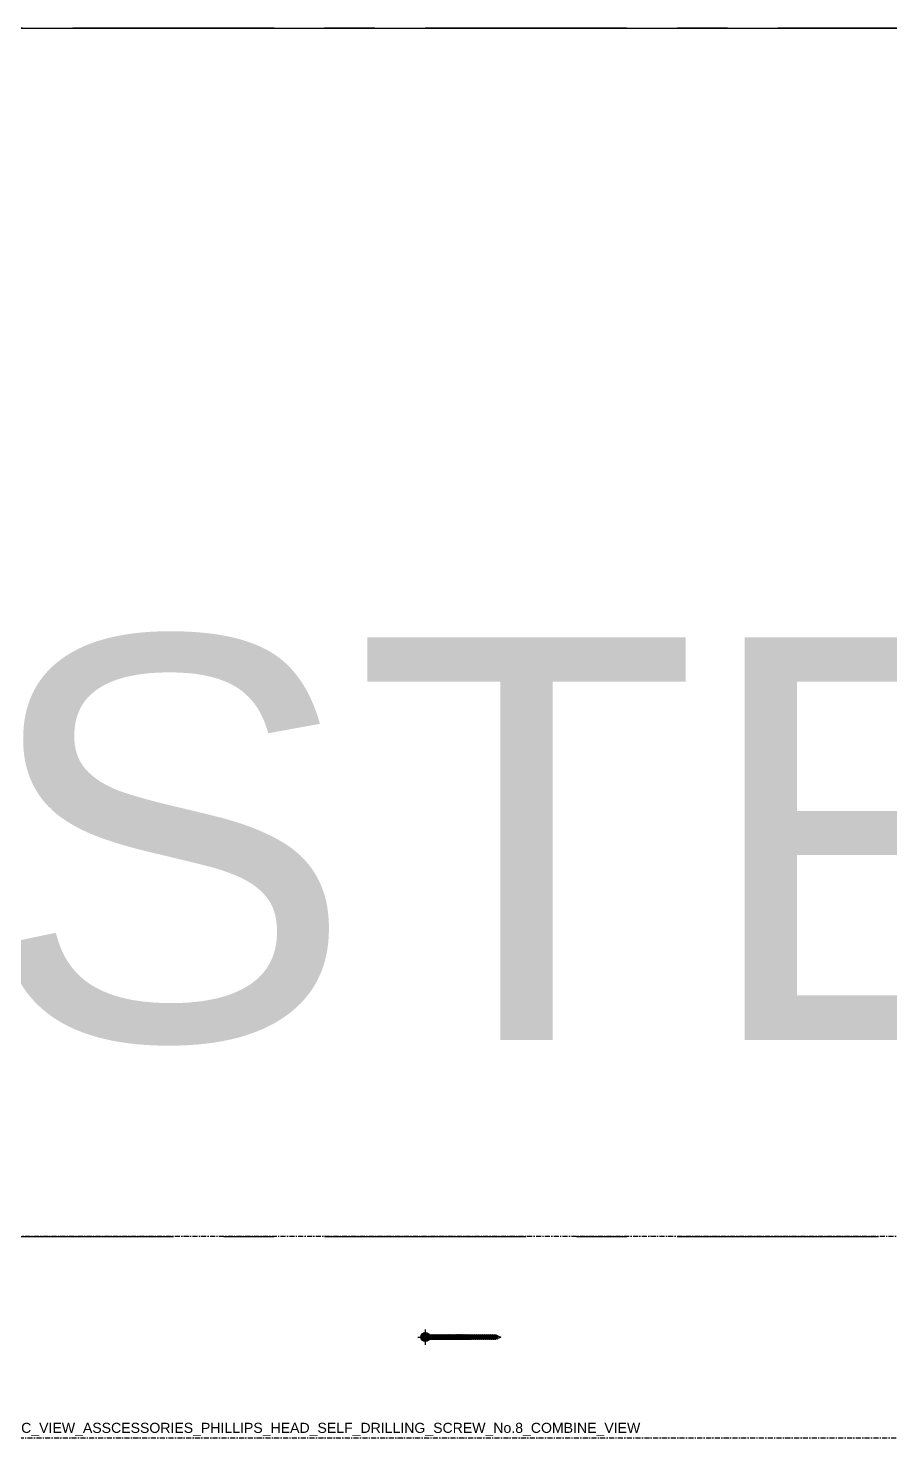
# Model space of a CAD drawing. Header units: millimetres. Extents: x -244126 to 368105, y -173968 to 259060.
# Drawn here: x 159990 to 160845, y -37558 to -36158 of the extents above; entities that cross this region are included whole.
import ezdxf

# ---------------------------------------------------------------- set-up
doc = ezdxf.new("R2010")
doc.units = ezdxf.units.MM
doc.header["$MEASUREMENT"] = 0
doc.linetypes.add('005_GG_TA_LINE', pattern=[13.75, 5, -1.25, 1.25, -1.25, 5])
doc.linetypes.add('HIDDEN', pattern=[9.525, 6.35, -3.175])
doc.layers.add('000 - H A T C H', color=8, linetype='Continuous')
doc.layers.add('001 - ASCESSORIES', color=1, linetype='Continuous')
doc.styles.add('Cetury Gothic', font='GOTHIC.TTF')
doc.styles.get("Standard").update_dxf_attribs({"font": 'arial.ttf'})

# ---------------------------------------------------------------- blocks, each defined once
blk = doc.blocks.new('000 - DYNAMIC_VIEW_ASSCESSORIES_PHILLIPS_HEAD_SELF_DRILLING_SCREW_No.8x25mm._SIDE_VIEW')
at = {"layer": '000 - H A T C H', "linetype": 'ByBlock'}
h = blk.add_hatch(color=250, dxfattribs=at)
h.dxf.hatch_style = 1
edge = h.paths.add_edge_path()
edge.add_arc((3, 1.6), 1.05, 384.1341, 422.4587)
edge.add_arc((2.8, 2.5), 0.657, 308.6596, 358.8819, ccw=False)
edge.add_line((3.2, 2), (2, 2))
edge.add_arc((1, 1.6), 1.05, 384.1341, 422.4587)
edge.add_arc((0.8, 2.5), 0.657, 315.6091, 358.8819, ccw=False)
edge.add_line((1.3, 2.1), (0, 2.5))
edge.add_line((0, 2.5), (0, 4.5))
edge.add_line((0, 4.5), (-0.5, 4.5))
edge.add_arc((7.3, 0), 9.04, 150.1372, 176.0119)
edge.add_line((-1.7, 0.6), (-1, 0.6))
edge.add_line((-1, 0.6), (-1, -0.6))
edge.add_line((-1, -0.6), (-1.7, -0.6))
edge.add_arc((7.3, 0), 9.04, 183.5796, 209.8628)
edge.add_line((-0.5, -4.5), (0, -4.5))
edge.add_line((0, -4.5), (0, -2.5))
edge.add_line((0, -2.5), (1.8, -2))
edge.add_line((1.8, -2), (2.1, -2))
edge.add_arc((1.7, -2.9), 0.966, 382.4776, 424.1153, ccw=False)
edge.add_arc((2, -1.9), 0.847, 314.556, 352.9855)
edge.add_line((2.9, -2), (4.1, -2))
edge.add_arc((3.7, -2.9), 0.966, 382.4776, 424.1153, ccw=False)
edge.add_arc((4, -1.9), 0.847, 314.556, 352.9855)
edge.add_line((4.9, -2), (6.1, -2))
edge.add_arc((5.7, -2.9), 0.966, 382.4776, 424.1153, ccw=False)
edge.add_arc((6, -1.9), 0.847, 314.556, 352.9855)
edge.add_line((6.9, -2), (8.1, -2))
edge.add_arc((7.7, -2.9), 0.966, 382.4776, 424.1153, ccw=False)
edge.add_arc((8, -1.9), 0.847, 314.556, 352.9855)
edge.add_line((8.9, -2), (10.1, -2))
edge.add_arc((9.7, -2.9), 0.966, 382.4776, 424.1153, ccw=False)
edge.add_arc((10, -1.9), 0.847, 314.556, 352.9855)
edge.add_line((10.9, -2), (12.1, -2))
edge.add_arc((11.7, -2.9), 0.966, 382.4776, 424.1153, ccw=False)
edge.add_arc((12, -1.9), 0.847, 314.556, 352.9855)
edge.add_line((12.9, -2), (14.1, -2))
edge.add_arc((13.7, -2.9), 0.966, 382.4776, 424.1153, ccw=False)
edge.add_arc((14, -1.9), 0.847, 314.556, 352.9855)
edge.add_line((14.9, -2), (16.1, -2))
edge.add_arc((15.7, -2.9), 0.966, 382.4776, 424.1153, ccw=False)
edge.add_arc((16, -1.9), 0.847, 314.556, 352.9855)
edge.add_line((16.9, -2), (17.6, -2))
edge.add_line((17.6, -2), (18.1, -1.8))
edge.add_arc((17.7, -2.7), 0.966, 382.4776, 424.1153, ccw=False)
edge.add_arc((18, -1.7), 0.847, 314.556, 352.9855)
edge.add_line((18.8, -1.8), (18.7, -1.6))
edge.add_line((18.7, -1.6), (19.9, -1.1))
edge.add_arc((19.5, -2), 0.966, 382.4776, 424.1153, ccw=False)
edge.add_arc((19.8, -1), 0.847, 314.556, 352.9855)
edge.add_line((20.7, -1.1), (20.6, -0.9))
edge.add_line((20.6, -0.9), (23, 0))
edge.add_line((23, 0), (20.2, 1.1))
edge.add_line((20.2, 1.1), (20.1, 1.3))
edge.add_arc((19.2, 0.9), 1.05, 384.1341, 422.4587)
edge.add_arc((19, 1.9), 0.657, 308.6596, 358.8819, ccw=False)
edge.add_line((19.4, 1.3), (18, 1.9))
edge.add_line((18, 1.9), (18, 2))
edge.add_arc((17, 1.6), 1.05, 384.1341, 422.4587)
edge.add_arc((16.8, 2.5), 0.657, 308.6596, 358.8819, ccw=False)
edge.add_line((17.2, 2), (16, 2))
edge.add_arc((15, 1.6), 1.05, 384.1341, 422.4587)
edge.add_arc((14.8, 2.5), 0.657, 308.6596, 358.8819, ccw=False)
edge.add_line((15.2, 2), (14, 2))
edge.add_arc((13, 1.6), 1.05, 384.1341, 422.4587)
edge.add_arc((12.8, 2.5), 0.657, 308.6596, 358.8819, ccw=False)
edge.add_line((13.2, 2), (12, 2))
edge.add_arc((11, 1.6), 1.05, 384.1341, 422.4587)
edge.add_arc((10.8, 2.5), 0.657, 308.6596, 358.8819, ccw=False)
edge.add_line((11.2, 2), (10, 2))
edge.add_arc((9, 1.6), 1.05, 384.1341, 422.4587)
edge.add_arc((8.8, 2.5), 0.657, 308.6596, 358.8819, ccw=False)
edge.add_line((9.2, 2), (8, 2))
edge.add_arc((7, 1.6), 1.05, 384.1341, 422.4587)
edge.add_arc((6.8, 2.5), 0.657, 308.6596, 358.8819, ccw=False)
edge.add_line((7.2, 2), (6, 2))
edge.add_arc((5, 1.6), 1.05, 384.1341, 422.4587)
edge.add_arc((4.8, 2.5), 0.657, 308.6596, 358.8819, ccw=False)
edge.add_line((5.2, 2), (4, 2))
at = {"layer": '001 - ASCESSORIES', "color": 0, "linetype": 'ByBlock'}
for p, q in [((-1, 0.6), (-1.7, 0.6)), ((-1, -0.6), (-1, 0.6)), ((0, 4.5), (-0.5, 4.5)), ((-0.5, 4.5), (-0.5, -4.5)), ((0, 4.5), (0, -4.5)), ((1.3, 2.1), (0, 2.5)), ((2.6, -2.5), (1.5, 2.5)), ((3.2, 2), (2, 2)), ((4.6, -2.5), (3.5, 2.5)), ((5.2, 2), (4, 2)), ((6.6, -2.5), (5.5, 2.5)), ((7.2, 2), (6, 2)), ((8.6, -2.5), (7.5, 2.5)), ((9.2, 2), (8, 2)), ((10.6, -2.5), (9.5, 2.5)), ((11.2, 2), (10, 2)), ((12.6, -2.5), (11.5, 2.5)), ((13.2, 2), (12, 2)), ((14.6, -2.5), (13.5, 2.5)), ((15.2, 2), (14, 2)), ((16.6, -2.5), (15.5, 2.5)), ((17.2, 2), (16, 2)), ((18.5, -2.3), (17.5, 2.5)), ((18, 1.9), (19.4, 1.3)), ((20.4, -1.6), (19.6, 1.8)), ((20.2, 1.1), (23, 0)), ((-1.7, -0.6), (-1, -0.6)), ((0, 0), (-0.5, 0)), ((0, -4.5), (-0.5, -4.5)), ((0, -2.5), (1.8, -2)), ((2.1, -2), (1.8, -2)), ((4.1, -2), (2.9, -2)), ((6.1, -2), (4.9, -2)), ((8.1, -2), (6.9, -2)), ((10.1, -2), (8.9, -2)), ((12.1, -2), (10.9, -2)), ((14.1, -2), (12.9, -2)), ((16.1, -2), (14.9, -2)), ((17.6, -2), (16.9, -2)), ((17.6, -2), (18.1, -1.8)), ((18.7, -1.6), (19.9, -1.1)), ((20.6, -0.9), (23, 0))]:
    blk.add_line(p, q, dxfattribs=at)
at = {"layer": '001 - ASCESSORIES', "color": 250, "linetype": 'ByBlock'}
blk.add_line((54.2, 0), (-3.8, 0), dxfattribs=at)
at = {"layer": '001 - ASCESSORIES', "color": 0, "linetype": 'ByBlock'}
for points in [[(2.1, -2), (1.2, 2, 0.222712), (1.5, 2.5, -0.168799), (2, 2), (2.9, -2, -0.16927), (2.6, -2.5, 0.183704)], [(4.1, -2), (3.2, 2, 0.222712), (3.5, 2.5, -0.168799), (4, 2), (4.9, -2, -0.16927), (4.6, -2.5, 0.183704)], [(6.1, -2), (5.2, 2, 0.222712), (5.5, 2.5, -0.168799), (6, 2), (6.9, -2, -0.16927), (6.6, -2.5, 0.183704)], [(8.1, -2), (7.2, 2, 0.222712), (7.5, 2.5, -0.168799), (8, 2), (8.9, -2, -0.16927), (8.6, -2.5, 0.183704)], [(10.1, -2), (9.2, 2, 0.222712), (9.5, 2.5, -0.168799), (10, 2), (10.9, -2, -0.16927), (10.6, -2.5, 0.183704)], [(12.1, -2), (11.2, 2, 0.222712), (11.5, 2.5, -0.168799), (12, 2), (12.9, -2, -0.16927), (12.6, -2.5, 0.183704)], [(14.1, -2), (13.2, 2, 0.222712), (13.5, 2.5, -0.168799), (14, 2), (14.9, -2, -0.16927), (14.6, -2.5, 0.183704)], [(16.1, -2), (15.2, 2, 0.222712), (15.5, 2.5, -0.168799), (16, 2), (16.9, -2, -0.16927), (16.6, -2.5, 0.183704)], [(18.1, -1.8), (17.2, 2, 0.222712), (17.5, 2.5, -0.168799), (18, 2), (18.8, -1.8, -0.16927), (18.5, -2.3, 0.183704)], [(19.9, -1.1), (19.4, 1.3, 0.222712), (19.6, 1.8, -0.168799), (20.1, 1.3), (20.7, -1.1, -0.16927), (20.4, -1.6, 0.183704)]]:
    blk.add_lwpolyline(points, format="xyb", close=True, dxfattribs=at)
for start, end in [(150.1372, 176.0119), (183.5796, 209.8628)]:
    blk.add_arc((7.3, 0), 9.04, start, end, dxfattribs=at)
at = {"layer": '001 - ASCESSORIES', "color": 0, "linetype": 'ByBlock', "insert": (13, -0.4), "char_height": 1, "width": 59.684, "attachment_point": 2, "rotation": 90, "style": 'Cetury Gothic'}
blk.add_mtext('\\A1;{\\H1.68x;\\C150;1\\H0.59542x; }', dxfattribs=at)
blk = doc.blocks.new('000 - DYNAMIC_VIEW_ASSCESSORIES_PHILLIPS_HEAD_SELF_DRILLING_SCREW_No.8x50mm._SIDE_VIEW')
at = {"layer": '000 - H A T C H'}
h = blk.add_hatch(color=250, dxfattribs=at)
h.dxf.hatch_style = 1
edge = h.paths.add_edge_path()
edge.add_arc((7, 1.6), 1.05, 384.1341, 422.4587)
edge.add_arc((6.8, 2.5), 0.657, 308.6596, 358.8819, ccw=False)
edge.add_line((7.2, 2), (6, 2))
edge.add_arc((5, 1.6), 1.05, 384.1341, 422.4587)
edge.add_arc((4.8, 2.5), 0.657, 308.6596, 358.8819, ccw=False)
edge.add_line((5.2, 2), (4, 2))
edge.add_arc((3, 1.6), 1.05, 384.1341, 422.4587)
edge.add_arc((2.8, 2.5), 0.657, 308.6596, 358.8819, ccw=False)
edge.add_line((3.2, 2), (2, 2))
edge.add_arc((1, 1.6), 1.05, 384.1341, 422.4587)
edge.add_arc((0.8, 2.5), 0.657, 315.6091, 358.8819, ccw=False)
edge.add_line((1.3, 2.1), (0, 2.5))
edge.add_line((0, 2.5), (0, 4.5))
edge.add_line((0, 4.5), (-0.5, 4.5))
edge.add_arc((7.3, 0), 9.04, 150.1372, 176.0119)
edge.add_line((-1.7, 0.6), (-1, 0.6))
edge.add_line((-1, 0.6), (-1, -0.6))
edge.add_line((-1, -0.6), (-1.7, -0.6))
edge.add_arc((7.3, 0), 9.04, 183.5796, 209.8628)
edge.add_line((-0.5, -4.5), (0, -4.5))
edge.add_line((0, -4.5), (0, -2.5))
edge.add_line((0, -2.5), (1.8, -2))
edge.add_line((1.8, -2), (2.1, -2))
edge.add_arc((1.7, -2.9), 0.966, 382.4776, 424.1153, ccw=False)
edge.add_arc((2, -1.9), 0.847, 314.556, 352.9855)
edge.add_line((2.9, -2), (4.1, -2))
edge.add_arc((3.7, -2.9), 0.966, 382.4776, 424.1153, ccw=False)
edge.add_arc((4, -1.9), 0.847, 314.556, 352.9855)
edge.add_line((4.9, -2), (6.1, -2))
edge.add_arc((5.7, -2.9), 0.966, 382.4776, 424.1153, ccw=False)
edge.add_arc((6, -1.9), 0.847, 314.556, 352.9855)
edge.add_line((6.9, -2), (8.1, -2))
edge.add_arc((7.7, -2.9), 0.966, 382.4776, 424.1153, ccw=False)
edge.add_arc((8, -1.9), 0.847, 314.556, 352.9855)
edge.add_line((8.9, -2), (10.1, -2))
edge.add_arc((9.7, -2.9), 0.966, 382.4776, 424.1153, ccw=False)
edge.add_arc((10, -1.9), 0.847, 314.556, 352.9855)
edge.add_line((10.9, -2), (12.1, -2))
edge.add_arc((11.7, -2.9), 0.966, 382.4776, 424.1153, ccw=False)
edge.add_arc((12, -1.9), 0.847, 314.556, 352.9855)
edge.add_line((12.9, -2), (14.1, -2))
edge.add_arc((13.7, -2.9), 0.966, 382.4776, 424.1153, ccw=False)
edge.add_arc((14, -1.9), 0.847, 314.556, 352.9855)
edge.add_line((14.9, -2), (16.1, -2))
edge.add_arc((15.7, -2.9), 0.966, 382.4776, 424.1153, ccw=False)
edge.add_arc((16, -1.9), 0.847, 314.556, 352.9855)
edge.add_line((16.9, -2), (18.1, -2))
edge.add_arc((17.7, -2.9), 0.966, 382.4776, 424.1153, ccw=False)
edge.add_arc((18, -1.9), 0.847, 314.556, 352.9855)
edge.add_line((18.9, -2), (20.1, -2))
edge.add_arc((19.7, -2.9), 0.966, 382.4776, 424.1153, ccw=False)
edge.add_arc((20, -1.9), 0.847, 314.556, 352.9855)
edge.add_line((20.9, -2), (22.1, -2))
edge.add_arc((21.7, -2.9), 0.966, 382.4776, 424.1153, ccw=False)
edge.add_arc((22, -1.9), 0.847, 314.556, 352.9855)
edge.add_line((22.9, -2), (24.1, -2))
edge.add_arc((23.7, -2.9), 0.966, 382.4776, 424.1153, ccw=False)
edge.add_arc((24, -1.9), 0.847, 314.556, 352.9855)
edge.add_line((24.9, -2), (26.1, -2))
edge.add_arc((25.7, -2.9), 0.966, 382.4776, 424.1153, ccw=False)
edge.add_arc((26, -1.9), 0.847, 314.556, 352.9855)
edge.add_line((26.9, -2), (28.1, -2))
edge.add_arc((27.7, -2.9), 0.966, 382.4776, 424.1153, ccw=False)
edge.add_arc((28, -1.9), 0.847, 314.556, 352.9855)
edge.add_line((28.9, -2), (30.1, -2))
edge.add_arc((29.7, -2.9), 0.966, 382.4776, 424.1153, ccw=False)
edge.add_arc((30, -1.9), 0.847, 314.556, 352.9855)
edge.add_line((30.9, -2), (32.1, -2))
edge.add_arc((31.7, -2.9), 0.966, 382.4776, 424.1153, ccw=False)
edge.add_arc((32, -1.9), 0.847, 314.556, 352.9855)
edge.add_line((32.9, -2), (34.1, -2))
edge.add_arc((33.7, -2.9), 0.966, 382.4776, 424.1153, ccw=False)
edge.add_arc((34, -1.9), 0.847, 314.556, 352.9855)
edge.add_line((34.9, -2), (36.1, -2))
edge.add_arc((35.7, -2.9), 0.966, 382.4776, 424.1153, ccw=False)
edge.add_arc((36, -1.9), 0.847, 314.556, 352.9855)
edge.add_line((36.9, -2), (38.1, -2))
edge.add_arc((37.7, -2.9), 0.966, 382.4776, 424.1153, ccw=False)
edge.add_arc((38, -1.9), 0.847, 314.556, 352.9855)
edge.add_line((38.9, -2), (40.1, -2))
edge.add_arc((39.7, -2.9), 0.966, 382.4776, 424.1153, ccw=False)
edge.add_arc((40, -1.9), 0.847, 314.556, 352.9855)
edge.add_line((40.9, -2), (42.1, -2))
edge.add_arc((41.7, -2.9), 0.966, 382.4776, 424.1153, ccw=False)
edge.add_arc((42, -1.9), 0.847, 314.556, 352.9855)
edge.add_line((42.9, -2), (44.1, -2))
edge.add_arc((43.7, -2.9), 0.966, 382.4776, 424.1153, ccw=False)
edge.add_arc((44, -1.9), 0.847, 314.556, 352.9855)
edge.add_line((44.9, -2), (44.8, -1.9))
edge.add_line((44.8, -1.9), (46, -1.5))
edge.add_line((46, -1.5), (46, -1.5))
edge.add_arc((45.6, -2.4), 0.966, 382.4776, 424.1153, ccw=False)
edge.add_arc((45.9, -1.4), 0.847, 314.556, 352.9855)
edge.add_line((46.7, -1.5), (46.7, -1.2))
edge.add_line((46.7, -1.2), (50, 0))
edge.add_line((50, 0), (46.1, 1.5))
edge.add_line((46.1, 1.5), (46, 1.8))
edge.add_arc((45.1, 1.3), 1.05, 384.1341, 422.4587)
edge.add_arc((44.9, 2.3), 0.657, 308.6596, 358.8819, ccw=False)
edge.add_line((45.3, 1.8), (44.6, 2))
edge.add_line((44.6, 2), (44, 2))
edge.add_arc((43, 1.6), 1.05, 384.1341, 422.4587)
edge.add_arc((42.8, 2.5), 0.657, 308.6596, 358.8819, ccw=False)
edge.add_line((43.2, 2), (42, 2))
edge.add_arc((41, 1.6), 1.05, 384.1341, 422.4587)
edge.add_arc((40.8, 2.5), 0.657, 308.6596, 358.8819, ccw=False)
edge.add_line((41.2, 2), (40, 2))
edge.add_arc((39, 1.6), 1.05, 384.1341, 422.4587)
edge.add_arc((38.8, 2.5), 0.657, 308.6596, 358.8819, ccw=False)
edge.add_line((39.2, 2), (38, 2))
edge.add_arc((37, 1.6), 1.05, 384.1341, 422.4587)
edge.add_arc((36.8, 2.5), 0.657, 308.6596, 358.8819, ccw=False)
edge.add_line((37.2, 2), (36, 2))
edge.add_arc((35, 1.6), 1.05, 384.1341, 422.4587)
edge.add_arc((34.8, 2.5), 0.657, 308.6596, 358.8819, ccw=False)
edge.add_line((35.2, 2), (34, 2))
edge.add_arc((33, 1.6), 1.05, 384.1341, 422.4587)
edge.add_arc((32.8, 2.5), 0.657, 308.6596, 358.8819, ccw=False)
edge.add_line((33.2, 2), (32, 2))
edge.add_arc((31, 1.6), 1.05, 384.1341, 422.4587)
edge.add_arc((30.8, 2.5), 0.657, 308.6596, 358.8819, ccw=False)
edge.add_line((31.2, 2), (30, 2))
edge.add_arc((29, 1.6), 1.05, 384.1341, 422.4587)
edge.add_arc((28.8, 2.5), 0.657, 308.6596, 358.8819, ccw=False)
edge.add_line((29.2, 2), (28, 2))
edge.add_arc((27, 1.6), 1.05, 384.1341, 422.4587)
edge.add_arc((26.8, 2.5), 0.657, 308.6596, 358.8819, ccw=False)
edge.add_line((27.2, 2), (26, 2))
edge.add_arc((25, 1.6), 1.05, 384.1341, 422.4587)
edge.add_arc((24.8, 2.5), 0.657, 308.6596, 358.8819, ccw=False)
edge.add_line((25.2, 2), (24, 2))
edge.add_arc((23, 1.6), 1.05, 384.1341, 422.4587)
edge.add_arc((22.8, 2.5), 0.657, 308.6596, 358.8819, ccw=False)
edge.add_line((23.2, 2), (22, 2))
edge.add_arc((21, 1.6), 1.05, 384.1341, 422.4587)
edge.add_arc((20.8, 2.5), 0.657, 308.6596, 358.8819, ccw=False)
edge.add_line((21.2, 2), (20, 2))
edge.add_arc((19, 1.6), 1.05, 384.1341, 422.4587)
edge.add_arc((18.8, 2.5), 0.657, 308.6596, 358.8819, ccw=False)
edge.add_line((19.2, 2), (18, 2))
edge.add_arc((17, 1.6), 1.05, 384.1341, 422.4587)
edge.add_arc((16.8, 2.5), 0.657, 308.6596, 358.8819, ccw=False)
edge.add_line((17.2, 2), (16, 2))
edge.add_arc((15, 1.6), 1.05, 384.1341, 422.4587)
edge.add_arc((14.8, 2.5), 0.657, 308.6596, 358.8819, ccw=False)
edge.add_line((15.2, 2), (14, 2))
edge.add_arc((13, 1.6), 1.05, 384.1341, 422.4587)
edge.add_arc((12.8, 2.5), 0.657, 308.6596, 358.8819, ccw=False)
edge.add_line((13.2, 2), (12, 2))
edge.add_arc((11, 1.6), 1.05, 384.1341, 422.4587)
edge.add_arc((10.8, 2.5), 0.657, 308.6596, 358.8819, ccw=False)
edge.add_line((11.2, 2), (10, 2))
edge.add_arc((9, 1.6), 1.05, 384.1341, 422.4587)
edge.add_arc((8.8, 2.5), 0.657, 308.6596, 358.8819, ccw=False)
edge.add_line((9.2, 2), (8, 2))
at = {"layer": '001 - ASCESSORIES', "color": 0}
for p, q in [((-1, 0.6), (-1.7, 0.6)), ((-1, -0.6), (-1, 0.6)), ((0, 4.5), (-0.5, 4.5)), ((-0.5, 4.5), (-0.5, -4.5)), ((0, 0), (-0.5, 0)), ((0, 4.5), (0, -4.5)), ((1.3, 2.1), (0, 2.5)), ((2.6, -2.5), (1.5, 2.5)), ((3.2, 2), (2, 2)), ((4.6, -2.5), (3.5, 2.5)), ((5.2, 2), (4, 2)), ((6.6, -2.5), (5.5, 2.5)), ((7.2, 2), (6, 2)), ((8.6, -2.5), (7.5, 2.5)), ((9.2, 2), (8, 2)), ((10.6, -2.5), (9.5, 2.5)), ((11.2, 2), (10, 2)), ((12.6, -2.5), (11.5, 2.5)), ((13.2, 2), (12, 2)), ((14.6, -2.5), (13.5, 2.5)), ((15.2, 2), (14, 2)), ((16.6, -2.5), (15.5, 2.5)), ((17.2, 2), (16, 2)), ((18.6, -2.5), (17.5, 2.5)), ((19.2, 2), (18, 2)), ((20.6, -2.5), (19.5, 2.5)), ((21.2, 2), (20, 2)), ((22.6, -2.5), (21.5, 2.5)), ((23.2, 2), (22, 2)), ((24.6, -2.5), (23.5, 2.5)), ((25.2, 2), (24, 2)), ((26.6, -2.5), (25.5, 2.5)), ((27.2, 2), (26, 2)), ((28.6, -2.5), (27.5, 2.5)), ((29.2, 2), (28, 2)), ((30.6, -2.5), (29.5, 2.5)), ((31.2, 2), (30, 2)), ((32.6, -2.5), (31.5, 2.5)), ((33.2, 2), (32, 2)), ((34.6, -2.5), (33.5, 2.5)), ((35.2, 2), (34, 2)), ((36.6, -2.5), (35.5, 2.5)), ((37.2, 2), (36, 2)), ((38.6, -2.5), (37.5, 2.5)), ((39.2, 2), (38, 2)), ((40.6, -2.5), (39.5, 2.5)), ((41.2, 2), (40, 2)), ((42.6, -2.5), (41.5, 2.5)), ((43.2, 2), (42, 2)), ((44.6, -2.5), (43.5, 2.5)), ((44.6, 2), (44, 2)), ((44.6, 2), (45.3, 1.8)), ((46.5, -2), (45.5, 2.3)), ((46.1, 1.5), (50, 0)), ((-1.7, -0.6), (-1, -0.6)), ((0, -4.5), (-0.5, -4.5)), ((0, -2.5), (1.8, -2)), ((2.1, -2), (1.8, -2)), ((4.1, -2), (2.9, -2)), ((6.1, -2), (4.9, -2)), ((8.1, -2), (6.9, -2)), ((10.1, -2), (8.9, -2)), ((12.1, -2), (10.9, -2)), ((14.1, -2), (12.9, -2)), ((16.1, -2), (14.9, -2)), ((18.1, -2), (16.9, -2)), ((20.1, -2), (18.9, -2)), ((22.1, -2), (20.9, -2)), ((24.1, -2), (22.9, -2)), ((26.1, -2), (24.9, -2)), ((28.1, -2), (26.9, -2)), ((30.1, -2), (28.9, -2)), ((32.1, -2), (30.9, -2)), ((34.1, -2), (32.9, -2)), ((36.1, -2), (34.9, -2)), ((38.1, -2), (36.9, -2)), ((40.1, -2), (38.9, -2)), ((42.1, -2), (40.9, -2)), ((44.1, -2), (42.9, -2)), ((44.8, -1.9), (46, -1.5)), ((46.7, -1.2), (50, 0))]:
    blk.add_line(p, q, dxfattribs=at)
for points in [[(2.1, -2), (1.2, 2, 0.222712), (1.5, 2.5, -0.168799), (2, 2), (2.9, -2, -0.16927), (2.6, -2.5, 0.183704)], [(4.1, -2), (3.2, 2, 0.222712), (3.5, 2.5, -0.168799), (4, 2), (4.9, -2, -0.16927), (4.6, -2.5, 0.183704)], [(6.1, -2), (5.2, 2, 0.222712), (5.5, 2.5, -0.168799), (6, 2), (6.9, -2, -0.16927), (6.6, -2.5, 0.183704)], [(8.1, -2), (7.2, 2, 0.222712), (7.5, 2.5, -0.168799), (8, 2), (8.9, -2, -0.16927), (8.6, -2.5, 0.183704)], [(10.1, -2), (9.2, 2, 0.222712), (9.5, 2.5, -0.168799), (10, 2), (10.9, -2, -0.16927), (10.6, -2.5, 0.183704)], [(12.1, -2), (11.2, 2, 0.222712), (11.5, 2.5, -0.168799), (12, 2), (12.9, -2, -0.16927), (12.6, -2.5, 0.183704)], [(14.1, -2), (13.2, 2, 0.222712), (13.5, 2.5, -0.168799), (14, 2), (14.9, -2, -0.16927), (14.6, -2.5, 0.183704)], [(16.1, -2), (15.2, 2, 0.222712), (15.5, 2.5, -0.168799), (16, 2), (16.9, -2, -0.16927), (16.6, -2.5, 0.183704)], [(18.1, -2), (17.2, 2, 0.222712), (17.5, 2.5, -0.168799), (18, 2), (18.9, -2, -0.16927), (18.6, -2.5, 0.183704)], [(20.1, -2), (19.2, 2, 0.222712), (19.5, 2.5, -0.168799), (20, 2), (20.9, -2, -0.16927), (20.6, -2.5, 0.183704)], [(22.1, -2), (21.2, 2, 0.222712), (21.5, 2.5, -0.168799), (22, 2), (22.9, -2, -0.16927), (22.6, -2.5, 0.183704)], [(24.1, -2), (23.2, 2, 0.222712), (23.5, 2.5, -0.168799), (24, 2), (24.9, -2, -0.16927), (24.6, -2.5, 0.183704)], [(26.1, -2), (25.2, 2, 0.222712), (25.5, 2.5, -0.168799), (26, 2), (26.9, -2, -0.16927), (26.6, -2.5, 0.183704)], [(28.1, -2), (27.2, 2, 0.222712), (27.5, 2.5, -0.168799), (28, 2), (28.9, -2, -0.16927), (28.6, -2.5, 0.183704)], [(30.1, -2), (29.2, 2, 0.222712), (29.5, 2.5, -0.168799), (30, 2), (30.9, -2, -0.16927), (30.6, -2.5, 0.183704)], [(32.1, -2), (31.2, 2, 0.222712), (31.5, 2.5, -0.168799), (32, 2), (32.9, -2, -0.16927), (32.6, -2.5, 0.183704)], [(34.1, -2), (33.2, 2, 0.222712), (33.5, 2.5, -0.168799), (34, 2), (34.9, -2, -0.16927), (34.6, -2.5, 0.183704)], [(36.1, -2), (35.2, 2, 0.222712), (35.5, 2.5, -0.168799), (36, 2), (36.9, -2, -0.16927), (36.6, -2.5, 0.183704)], [(38.1, -2), (37.2, 2, 0.222712), (37.5, 2.5, -0.168799), (38, 2), (38.9, -2, -0.16927), (38.6, -2.5, 0.183704)], [(40.1, -2), (39.2, 2, 0.222712), (39.5, 2.5, -0.168799), (40, 2), (40.9, -2, -0.16927), (40.6, -2.5, 0.183704)], [(42.1, -2), (41.2, 2, 0.222712), (41.5, 2.5, -0.168799), (42, 2), (42.9, -2, -0.16927), (42.6, -2.5, 0.183704)], [(44.1, -2), (43.2, 2, 0.222712), (43.5, 2.5, -0.168799), (44, 2), (44.9, -2, -0.16927), (44.6, -2.5, 0.183704)], [(46, -1.5), (45.3, 1.8, 0.222712), (45.5, 2.3, -0.168799), (46, 1.8), (46.7, -1.5, -0.16927), (46.5, -2, 0.183704)]]:
    blk.add_lwpolyline(points, format="xyb", close=True, dxfattribs=at)
for start, end in [(150.1372, 176.0119), (183.5796, 209.8628)]:
    blk.add_arc((7.3, 0), 9.04, start, end, dxfattribs=at)
at = {"layer": 'Defpoints', "color": 250, "linetype": 'HIDDEN', "ltscale": 0.001}
blk.add_line((54.2, 0), (-3.8, 0), dxfattribs=at)
at = {"layer": '001 - ASCESSORIES', "color": 0, "insert": (38.5, 0), "char_height": 1, "width": 59.684, "attachment_point": 2, "rotation": 90, "style": 'Cetury Gothic'}
blk.add_mtext('\\A1;{\\H1.68x;\\C150;2\\H0.59542x; }', dxfattribs=at)
blk = doc.blocks.new('000 - DYNAMIC_VIEW_ASSCESSORIES_PHILLIPS_HEAD_SELF_DRILLING_SCREW_No.8x75mm._SIDE_VIEW')
at = {"layer": '000 - H A T C H'}
h = blk.add_hatch(color=250, dxfattribs=at)
h.dxf.hatch_style = 1
edge = h.paths.add_edge_path()
edge.add_arc((38, 1.6), 1.05, 384.1341, 422.4587, ccw=False)
edge.add_line((39, 2), (40.2, 2))
edge.add_arc((39.8, 2.5), 0.657, 308.6596, 358.8819)
edge.add_arc((40, 1.6), 1.05, 384.1341, 422.4587, ccw=False)
edge.add_line((41, 2), (42.2, 2))
edge.add_arc((41.8, 2.5), 0.657, 308.6596, 358.8819)
edge.add_arc((42, 1.6), 1.05, 384.1341, 422.4587, ccw=False)
edge.add_line((43, 2), (44.2, 2))
edge.add_arc((43.8, 2.5), 0.657, 308.6596, 358.8819)
edge.add_arc((44, 1.6), 1.05, 384.1341, 422.4587, ccw=False)
edge.add_line((45, 2), (46.2, 2))
edge.add_arc((45.8, 2.5), 0.657, 308.6596, 358.8819)
edge.add_arc((46, 1.6), 1.05, 384.1341, 422.4587, ccw=False)
edge.add_line((47, 2), (48.2, 2))
edge.add_arc((47.8, 2.5), 0.657, 308.6596, 358.8819)
edge.add_arc((48, 1.6), 1.05, 384.1341, 422.4587, ccw=False)
edge.add_line((49, 2), (50.2, 2))
edge.add_arc((49.8, 2.5), 0.657, 308.6596, 358.8819)
edge.add_arc((50, 1.6), 1.05, 384.1341, 422.4587, ccw=False)
edge.add_line((51, 2), (52.2, 2))
edge.add_arc((51.8, 2.5), 0.657, 308.6596, 358.8819)
edge.add_arc((52, 1.6), 1.05, 384.1341, 422.4587, ccw=False)
edge.add_line((53, 2), (54.2, 2))
edge.add_arc((53.8, 2.5), 0.657, 308.6596, 358.8819)
edge.add_arc((54, 1.6), 1.05, 384.1341, 422.4587, ccw=False)
edge.add_line((55, 2), (56.2, 2))
edge.add_arc((55.8, 2.5), 0.657, 308.6596, 358.8819)
edge.add_arc((56, 1.6), 1.05, 384.1341, 422.4587, ccw=False)
edge.add_line((57, 2), (58.2, 2))
edge.add_arc((57.8, 2.5), 0.657, 308.6596, 358.8819)
edge.add_arc((58, 1.6), 1.05, 384.1341, 422.4587, ccw=False)
edge.add_line((59, 2), (60.2, 2))
edge.add_arc((59.8, 2.5), 0.657, 308.6596, 358.8819)
edge.add_arc((60, 1.6), 1.05, 384.1341, 422.4587, ccw=False)
edge.add_line((61, 2), (62.2, 2))
edge.add_arc((61.8, 2.5), 0.657, 308.6596, 358.8819)
edge.add_arc((62, 1.6), 1.05, 384.1341, 422.4587, ccw=False)
edge.add_line((63, 2), (64.2, 2))
edge.add_arc((63.8, 2.5), 0.657, 308.6596, 358.8819)
edge.add_arc((64, 1.6), 1.05, 384.1341, 422.4587, ccw=False)
edge.add_line((65, 2), (66.2, 2))
edge.add_arc((65.8, 2.5), 0.657, 308.6596, 358.8819)
edge.add_arc((66, 1.6), 1.05, 384.1341, 422.4587, ccw=False)
edge.add_line((67, 2), (68.2, 2))
edge.add_arc((67.8, 2.5), 0.657, 308.6596, 358.8819)
edge.add_arc((68, 1.6), 1.05, 384.1341, 422.4587, ccw=False)
edge.add_line((69, 2), (69.6, 2))
edge.add_line((69.6, 2), (70.3, 1.8))
edge.add_arc((69.9, 2.3), 0.657, 308.6596, 358.8819)
edge.add_arc((70.1, 1.3), 1.05, 384.1341, 422.4587, ccw=False)
edge.add_line((71, 1.8), (71.1, 1.5))
edge.add_line((71.1, 1.5), (75, 0))
edge.add_line((75, 0), (71.7, -1.2))
edge.add_line((71.7, -1.2), (71.7, -1.5))
edge.add_arc((70.9, -1.4), 0.847, 314.556, 352.9855, ccw=False)
edge.add_arc((70.6, -2.4), 0.966, 382.4776, 426.9967)
edge.add_line((71, -1.5), (69.8, -1.9))
edge.add_line((69.8, -1.9), (69.9, -2))
edge.add_arc((69, -1.9), 0.847, 314.556, 352.9855, ccw=False)
edge.add_arc((68.7, -2.9), 0.966, 382.4776, 424.1153)
edge.add_line((69.1, -2), (67.9, -2))
edge.add_arc((67, -1.9), 0.847, 314.556, 352.9855, ccw=False)
edge.add_arc((66.7, -2.9), 0.966, 382.4776, 424.1153)
edge.add_line((67.1, -2), (65.9, -2))
edge.add_arc((65, -1.9), 0.847, 314.556, 352.9855, ccw=False)
edge.add_arc((64.7, -2.9), 0.966, 382.4776, 424.1153)
edge.add_line((65.1, -2), (63.9, -2))
edge.add_arc((63, -1.9), 0.847, 314.556, 352.9855, ccw=False)
edge.add_arc((62.7, -2.9), 0.966, 382.4776, 424.1153)
edge.add_line((63.1, -2), (61.9, -2))
edge.add_arc((61, -1.9), 0.847, 314.556, 352.9855, ccw=False)
edge.add_arc((60.7, -2.9), 0.966, 382.4776, 424.1153)
edge.add_line((61.1, -2), (59.9, -2))
edge.add_arc((59, -1.9), 0.847, 314.556, 352.9855, ccw=False)
edge.add_arc((58.7, -2.9), 0.966, 382.4776, 424.1153)
edge.add_line((59.1, -2), (57.9, -2))
edge.add_arc((57, -1.9), 0.847, 314.556, 352.9855, ccw=False)
edge.add_arc((56.7, -2.9), 0.966, 382.4776, 424.1153)
edge.add_line((57.1, -2), (55.9, -2))
edge.add_arc((55, -1.9), 0.847, 314.556, 352.9855, ccw=False)
edge.add_arc((54.7, -2.9), 0.966, 382.4776, 424.1153)
edge.add_line((55.1, -2), (53.9, -2))
edge.add_arc((53, -1.9), 0.847, 314.556, 352.9855, ccw=False)
edge.add_arc((52.7, -2.9), 0.966, 382.4776, 424.1153)
edge.add_line((53.1, -2), (51.9, -2))
edge.add_arc((51, -1.9), 0.847, 314.556, 352.9855, ccw=False)
edge.add_arc((50.7, -2.9), 0.966, 382.4776, 424.1153)
edge.add_line((51.1, -2), (49.9, -2))
edge.add_arc((49, -1.9), 0.847, 314.556, 352.9855, ccw=False)
edge.add_arc((48.7, -2.9), 0.966, 382.4776, 424.1153)
edge.add_line((49.1, -2), (47.9, -2))
edge.add_arc((47, -1.9), 0.847, 314.556, 352.9855, ccw=False)
edge.add_arc((46.7, -2.9), 0.966, 382.4776, 424.1153)
edge.add_line((47.1, -2), (45.9, -2))
edge.add_arc((45, -1.9), 0.847, 314.556, 352.9855, ccw=False)
edge.add_arc((44.7, -2.9), 0.966, 382.4776, 424.1153)
edge.add_line((45.1, -2), (43.9, -2))
edge.add_arc((43, -1.9), 0.847, 314.556, 352.9855, ccw=False)
edge.add_arc((42.7, -2.9), 0.966, 382.4776, 424.1153)
edge.add_line((43.1, -2), (41.9, -2))
edge.add_arc((41, -1.9), 0.847, 314.556, 352.9855, ccw=False)
edge.add_arc((40.7, -2.9), 0.966, 382.4776, 424.1153)
edge.add_line((41.1, -2), (39.9, -2))
edge.add_arc((39, -1.9), 0.847, 314.556, 352.9855, ccw=False)
edge.add_arc((38.7, -2.9), 0.966, 382.4776, 424.1153)
edge.add_line((39.1, -2), (37.9, -2))
edge.add_arc((37, -1.9), 0.847, 314.556, 352.9855, ccw=False)
edge.add_arc((36.7, -2.9), 0.966, 382.4776, 424.1153)
edge.add_line((37.1, -2), (35.9, -2))
edge.add_arc((35, -1.9), 0.847, 314.556, 352.9855, ccw=False)
edge.add_arc((34.7, -2.9), 0.966, 382.4776, 424.1153)
edge.add_line((35.1, -2), (33.9, -2))
edge.add_arc((33, -1.9), 0.847, 314.556, 352.9855, ccw=False)
edge.add_arc((32.7, -2.9), 0.966, 382.4776, 424.1153)
edge.add_line((33.1, -2), (31.9, -2))
edge.add_arc((31, -1.9), 0.847, 314.556, 352.9855, ccw=False)
edge.add_arc((30.7, -2.9), 0.966, 382.4776, 424.1153)
edge.add_line((31.1, -2), (29.9, -2))
edge.add_arc((29, -1.9), 0.847, 314.556, 352.9855, ccw=False)
edge.add_arc((28.7, -2.9), 0.966, 382.4776, 424.1153)
edge.add_line((29.1, -2), (27.9, -2))
edge.add_arc((27, -1.9), 0.847, 314.556, 352.9855, ccw=False)
edge.add_arc((26.7, -2.9), 0.966, 382.4776, 424.1153)
edge.add_line((27.1, -2), (25.9, -2))
edge.add_arc((25, -1.9), 0.847, 314.556, 352.9855, ccw=False)
edge.add_arc((24.7, -2.9), 0.966, 382.4776, 424.1153)
edge.add_line((25.1, -2), (23.9, -2))
edge.add_arc((23, -1.9), 0.847, 314.556, 352.9855, ccw=False)
edge.add_arc((22.7, -2.9), 0.966, 382.4776, 424.1153)
edge.add_line((23.1, -2), (21.9, -2))
edge.add_arc((21, -1.9), 0.847, 314.556, 352.9855, ccw=False)
edge.add_arc((20.7, -2.9), 0.966, 382.4776, 424.1153)
edge.add_line((21.1, -2), (19.9, -2))
edge.add_arc((19, -1.9), 0.847, 314.556, 352.9855, ccw=False)
edge.add_arc((18.7, -2.9), 0.966, 382.4776, 424.1153)
edge.add_line((19.1, -2), (17.9, -2))
edge.add_arc((17, -1.9), 0.847, 314.556, 352.9855, ccw=False)
edge.add_arc((16.7, -2.9), 0.966, 382.4776, 424.1153)
edge.add_line((17.1, -2), (15.9, -2))
edge.add_arc((15, -1.9), 0.847, 314.556, 352.9855, ccw=False)
edge.add_arc((14.7, -2.9), 0.966, 382.4776, 424.1153)
edge.add_line((15.1, -2), (13.9, -2))
edge.add_arc((13, -1.9), 0.847, 314.556, 352.9855, ccw=False)
edge.add_arc((12.7, -2.9), 0.966, 382.4776, 424.1153)
edge.add_line((13.1, -2), (11.9, -2))
edge.add_arc((11, -1.9), 0.847, 314.556, 352.9855, ccw=False)
edge.add_arc((10.7, -2.9), 0.966, 382.4776, 424.1153)
edge.add_line((11.1, -2), (9.9, -2))
edge.add_arc((9, -1.9), 0.847, 314.556, 352.9855, ccw=False)
edge.add_arc((8.7, -2.9), 0.966, 382.4776, 424.1153)
edge.add_line((9.1, -2), (7.9, -2))
edge.add_arc((7, -1.9), 0.847, 314.556, 352.9855, ccw=False)
edge.add_arc((6.7, -2.9), 0.966, 382.4776, 424.1153)
edge.add_line((7.1, -2), (5.9, -2))
edge.add_arc((5, -1.9), 0.847, 314.556, 352.9855, ccw=False)
edge.add_arc((4.7, -2.9), 0.966, 382.4776, 424.1153)
edge.add_line((5.1, -2), (3.9, -2))
edge.add_arc((3, -1.9), 0.847, 314.556, 352.9855, ccw=False)
edge.add_arc((2.7, -2.9), 0.966, 382.4776, 424.1153)
edge.add_line((3.1, -2), (1.8, -2))
edge.add_line((1.8, -2), (0, -2.5))
edge.add_line((0, -2.5), (0, -4.5))
edge.add_line((0, -4.5), (-0.5, -4.5))
edge.add_arc((7.3, 0), 9.04, 183.5796, 209.8628, ccw=False)
edge.add_line((-1.7, -0.6), (-1, -0.6))
edge.add_line((-1, -0.6), (-1, 0.6))
edge.add_line((-1, 0.6), (-1.7, 0.6))
edge.add_arc((7.3, 0), 9.04, 150.1372, 176.0119, ccw=False)
edge.add_line((-0.5, 4.5), (0, 4.5))
edge.add_line((0, 4.5), (0, 2.5))
edge.add_line((0, 2.5), (1.5, 2))
edge.add_line((1.5, 2), (2.2, 2))
edge.add_arc((1.8, 2.5), 0.657, 308.6596, 358.8819)
edge.add_arc((2, 1.6), 1.05, 384.1341, 422.4587, ccw=False)
edge.add_line((3, 2), (4.2, 2))
edge.add_arc((3.8, 2.5), 0.657, 308.6596, 358.8819)
edge.add_arc((4, 1.6), 1.05, 384.1341, 422.4587, ccw=False)
edge.add_line((5, 2), (6.2, 2))
edge.add_arc((5.8, 2.5), 0.657, 308.6596, 358.8819)
edge.add_arc((6, 1.6), 1.05, 384.1341, 422.4587, ccw=False)
edge.add_line((7, 2), (8.2, 2))
edge.add_arc((7.8, 2.5), 0.657, 308.6596, 358.8819)
edge.add_arc((8, 1.6), 1.05, 384.1341, 422.4587, ccw=False)
edge.add_line((9, 2), (10.2, 2))
edge.add_arc((9.8, 2.5), 0.657, 308.6596, 358.8819)
edge.add_arc((10, 1.6), 1.05, 384.1341, 422.4587, ccw=False)
edge.add_line((11, 2), (12.2, 2))
edge.add_arc((11.8, 2.5), 0.657, 308.6596, 358.8819)
edge.add_arc((12, 1.6), 1.05, 384.1341, 422.4587, ccw=False)
edge.add_line((13, 2), (14.2, 2))
edge.add_arc((13.8, 2.5), 0.657, 308.6596, 358.8819)
edge.add_arc((14, 1.6), 1.05, 384.1341, 422.4587, ccw=False)
edge.add_line((15, 2), (16.2, 2))
edge.add_arc((15.8, 2.5), 0.657, 308.6596, 358.8819)
edge.add_arc((16, 1.6), 1.05, 384.1341, 422.4587, ccw=False)
edge.add_line((17, 2), (18.2, 2))
edge.add_arc((17.8, 2.5), 0.657, 308.6596, 358.8819)
edge.add_arc((18, 1.6), 1.05, 384.1341, 422.4587, ccw=False)
edge.add_line((19, 2), (20.2, 2))
edge.add_arc((19.8, 2.5), 0.657, 308.6596, 358.8819)
edge.add_arc((20, 1.6), 1.05, 384.1341, 422.4587, ccw=False)
edge.add_line((21, 2), (22.2, 2))
edge.add_arc((21.8, 2.5), 0.657, 308.6596, 358.8819)
edge.add_arc((22, 1.6), 1.05, 384.1341, 422.4587, ccw=False)
edge.add_line((23, 2), (24.2, 2))
edge.add_arc((23.8, 2.5), 0.657, 308.6596, 358.8819)
edge.add_arc((24, 1.6), 1.05, 384.1341, 422.4587, ccw=False)
edge.add_line((25, 2), (26.2, 2))
edge.add_arc((25.8, 2.5), 0.657, 308.6596, 358.8819)
edge.add_arc((26, 1.6), 1.05, 384.1341, 422.4587, ccw=False)
edge.add_line((27, 2), (28.2, 2))
edge.add_arc((27.8, 2.5), 0.657, 308.6596, 358.8819)
edge.add_arc((28, 1.6), 1.05, 384.1341, 422.4587, ccw=False)
edge.add_line((29, 2), (30.2, 2))
edge.add_arc((29.8, 2.5), 0.657, 308.6596, 358.8819)
edge.add_arc((30, 1.6), 1.05, 384.1341, 422.4587, ccw=False)
edge.add_line((31, 2), (32.2, 2))
edge.add_arc((31.8, 2.5), 0.657, 308.6596, 358.8819)
edge.add_arc((32, 1.6), 1.05, 384.1341, 422.4587, ccw=False)
edge.add_line((33, 2), (34.2, 2))
edge.add_arc((33.8, 2.5), 0.657, 308.6596, 358.8819)
edge.add_arc((34, 1.6), 1.05, 384.1341, 422.4587, ccw=False)
edge.add_line((35, 2), (36.2, 2))
edge.add_arc((35.8, 2.5), 0.657, 308.6596, 358.8819)
edge.add_arc((36, 1.6), 1.05, 384.1341, 422.4587, ccw=False)
edge.add_line((37, 2), (38.2, 2))
edge.add_arc((37.8, 2.5), 0.657, 308.6596, 358.8819)
at = {"layer": '001 - ASCESSORIES', "color": 0}
for p, q in [((-1, 0.6), (-1.7, 0.6)), ((-1, -0.6), (-1, 0.6)), ((0, 4.5), (-0.5, 4.5)), ((-0.5, 4.5), (-0.5, -4.5)), ((0, 0), (-0.5, 0)), ((0, 4.5), (0, -4.5)), ((1.5, 2), (0, 2.5)), ((2.2, 2), (1.5, 2)), ((3.6, -2.5), (2.5, 2.5)), ((4.2, 2), (3, 2)), ((5.6, -2.5), (4.5, 2.5)), ((6.2, 2), (5, 2)), ((7.6, -2.5), (6.5, 2.5)), ((8.2, 2), (7, 2)), ((9.6, -2.5), (8.5, 2.5)), ((10.2, 2), (9, 2)), ((11.6, -2.5), (10.5, 2.5)), ((12.2, 2), (11, 2)), ((13.6, -2.5), (12.5, 2.5)), ((14.2, 2), (13, 2)), ((15.6, -2.5), (14.5, 2.5)), ((16.2, 2), (15, 2)), ((17.6, -2.5), (16.5, 2.5)), ((18.2, 2), (17, 2)), ((19.6, -2.5), (18.5, 2.5)), ((20.2, 2), (19, 2)), ((21.6, -2.5), (20.5, 2.5)), ((22.2, 2), (21, 2)), ((23.6, -2.5), (22.5, 2.5)), ((24.2, 2), (23, 2)), ((25.6, -2.5), (24.5, 2.5)), ((26.2, 2), (25, 2)), ((27.6, -2.5), (26.5, 2.5)), ((28.2, 2), (27, 2)), ((29.6, -2.5), (28.5, 2.5)), ((30.2, 2), (29, 2)), ((31.6, -2.5), (30.5, 2.5)), ((32.2, 2), (31, 2)), ((33.6, -2.5), (32.5, 2.5)), ((34.2, 2), (33, 2)), ((35.6, -2.5), (34.5, 2.5)), ((36.2, 2), (35, 2)), ((37.6, -2.5), (36.5, 2.5)), ((38.2, 2), (37, 2)), ((39.6, -2.5), (38.5, 2.5)), ((40.2, 2), (39, 2)), ((41.6, -2.5), (40.5, 2.5)), ((42.2, 2), (41, 2)), ((43.6, -2.5), (42.5, 2.5)), ((44.2, 2), (43, 2)), ((45.6, -2.5), (44.5, 2.5)), ((46.2, 2), (45, 2)), ((47.6, -2.5), (46.5, 2.5)), ((48.2, 2), (47, 2)), ((49.6, -2.5), (48.5, 2.5)), ((50.2, 2), (49, 2)), ((51.6, -2.5), (50.5, 2.5)), ((52.2, 2), (51, 2)), ((53.6, -2.5), (52.5, 2.5)), ((54.2, 2), (53, 2)), ((55.6, -2.5), (54.5, 2.5)), ((56.2, 2), (55, 2)), ((57.6, -2.5), (56.5, 2.5)), ((58.2, 2), (57, 2)), ((59.6, -2.5), (58.5, 2.5)), ((60.2, 2), (59, 2)), ((61.6, -2.5), (60.5, 2.5)), ((62.2, 2), (61, 2)), ((63.6, -2.5), (62.5, 2.5)), ((64.2, 2), (63, 2)), ((65.6, -2.5), (64.5, 2.5)), ((66.2, 2), (65, 2)), ((67.6, -2.5), (66.5, 2.5)), ((68.2, 2), (67, 2)), ((69.6, -2.5), (68.5, 2.5)), ((69.6, 2), (69, 2)), ((69.6, 2), (70.3, 1.8)), ((71.5, -2), (70.5, 2.3)), ((71.1, 1.5), (75, 0)), ((-1.7, -0.6), (-1, -0.6)), ((0, -4.5), (-0.5, -4.5)), ((0, -2.5), (1.8, -2)), ((3.1, -2), (1.8, -2)), ((5.1, -2), (3.9, -2)), ((7.1, -2), (5.9, -2)), ((9.1, -2), (7.9, -2)), ((11.1, -2), (9.9, -2)), ((13.1, -2), (11.9, -2)), ((15.1, -2), (13.9, -2)), ((17.1, -2), (15.9, -2)), ((19.1, -2), (17.9, -2)), ((21.1, -2), (19.9, -2)), ((23.1, -2), (21.9, -2)), ((25.1, -2), (23.9, -2)), ((27.1, -2), (25.9, -2)), ((29.1, -2), (27.9, -2)), ((31.1, -2), (29.9, -2)), ((33.1, -2), (31.9, -2)), ((35.1, -2), (33.9, -2)), ((37.1, -2), (35.9, -2)), ((39.1, -2), (37.9, -2)), ((41.1, -2), (39.9, -2)), ((43.1, -2), (41.9, -2)), ((45.1, -2), (43.9, -2)), ((47.1, -2), (45.9, -2)), ((49.1, -2), (47.9, -2)), ((51.1, -2), (49.9, -2)), ((53.1, -2), (51.9, -2)), ((55.1, -2), (53.9, -2)), ((57.1, -2), (55.9, -2)), ((59.1, -2), (57.9, -2)), ((61.1, -2), (59.9, -2)), ((63.1, -2), (61.9, -2)), ((65.1, -2), (63.9, -2)), ((67.1, -2), (65.9, -2)), ((69.1, -2), (67.9, -2)), ((69.8, -1.9), (71, -1.5)), ((71.7, -1.2), (75, 0))]:
    blk.add_line(p, q, dxfattribs=at)
for points in [[(3.1, -2), (2.2, 2, 0.222712), (2.5, 2.5, -0.168799), (3, 2), (3.9, -2, -0.16927), (3.6, -2.5, 0.183704)], [(5.1, -2), (4.2, 2, 0.222712), (4.5, 2.5, -0.168799), (5, 2), (5.9, -2, -0.16927), (5.6, -2.5, 0.183704)], [(7.1, -2), (6.2, 2, 0.222712), (6.5, 2.5, -0.168799), (7, 2), (7.9, -2, -0.16927), (7.6, -2.5, 0.183704)], [(9.1, -2), (8.2, 2, 0.222712), (8.5, 2.5, -0.168799), (9, 2), (9.9, -2, -0.16927), (9.6, -2.5, 0.183704)], [(11.1, -2), (10.2, 2, 0.222712), (10.5, 2.5, -0.168799), (11, 2), (11.9, -2, -0.16927), (11.6, -2.5, 0.183704)], [(13.1, -2), (12.2, 2, 0.222712), (12.5, 2.5, -0.168799), (13, 2), (13.9, -2, -0.16927), (13.6, -2.5, 0.183704)], [(15.1, -2), (14.2, 2, 0.222712), (14.5, 2.5, -0.168799), (15, 2), (15.9, -2, -0.16927), (15.6, -2.5, 0.183704)], [(17.1, -2), (16.2, 2, 0.222712), (16.5, 2.5, -0.168799), (17, 2), (17.9, -2, -0.16927), (17.6, -2.5, 0.183704)], [(19.1, -2), (18.2, 2, 0.222712), (18.5, 2.5, -0.168799), (19, 2), (19.9, -2, -0.16927), (19.6, -2.5, 0.183704)], [(21.1, -2), (20.2, 2, 0.222712), (20.5, 2.5, -0.168799), (21, 2), (21.9, -2, -0.16927), (21.6, -2.5, 0.183704)], [(23.1, -2), (22.2, 2, 0.222712), (22.5, 2.5, -0.168799), (23, 2), (23.9, -2, -0.16927), (23.6, -2.5, 0.183704)], [(25.1, -2), (24.2, 2, 0.222712), (24.5, 2.5, -0.168799), (25, 2), (25.9, -2, -0.16927), (25.6, -2.5, 0.183704)], [(27.1, -2), (26.2, 2, 0.222712), (26.5, 2.5, -0.168799), (27, 2), (27.9, -2, -0.16927), (27.6, -2.5, 0.183704)], [(29.1, -2), (28.2, 2, 0.222712), (28.5, 2.5, -0.168799), (29, 2), (29.9, -2, -0.16927), (29.6, -2.5, 0.183704)], [(31.1, -2), (30.2, 2, 0.222712), (30.5, 2.5, -0.168799), (31, 2), (31.9, -2, -0.16927), (31.6, -2.5, 0.183704)], [(33.1, -2), (32.2, 2, 0.222712), (32.5, 2.5, -0.168799), (33, 2), (33.9, -2, -0.16927), (33.6, -2.5, 0.183704)], [(35.1, -2), (34.2, 2, 0.222712), (34.5, 2.5, -0.168799), (35, 2), (35.9, -2, -0.16927), (35.6, -2.5, 0.183704)], [(37.1, -2), (36.2, 2, 0.222712), (36.5, 2.5, -0.168799), (37, 2), (37.9, -2, -0.16927), (37.6, -2.5, 0.183704)], [(39.1, -2), (38.2, 2, 0.222712), (38.5, 2.5, -0.168799), (39, 2), (39.9, -2, -0.16927), (39.6, -2.5, 0.183704)], [(41.1, -2), (40.2, 2, 0.222712), (40.5, 2.5, -0.168799), (41, 2), (41.9, -2, -0.16927), (41.6, -2.5, 0.183704)], [(43.1, -2), (42.2, 2, 0.222712), (42.5, 2.5, -0.168799), (43, 2), (43.9, -2, -0.16927), (43.6, -2.5, 0.183704)], [(45.1, -2), (44.2, 2, 0.222712), (44.5, 2.5, -0.168799), (45, 2), (45.9, -2, -0.16927), (45.6, -2.5, 0.183704)], [(47.1, -2), (46.2, 2, 0.222712), (46.5, 2.5, -0.168799), (47, 2), (47.9, -2, -0.16927), (47.6, -2.5, 0.183704)], [(49.1, -2), (48.2, 2, 0.222712), (48.5, 2.5, -0.168799), (49, 2), (49.9, -2, -0.16927), (49.6, -2.5, 0.183704)], [(51.1, -2), (50.2, 2, 0.222712), (50.5, 2.5, -0.168799), (51, 2), (51.9, -2, -0.16927), (51.6, -2.5, 0.183704)], [(53.1, -2), (52.2, 2, 0.222712), (52.5, 2.5, -0.168799), (53, 2), (53.9, -2, -0.16927), (53.6, -2.5, 0.183704)], [(55.1, -2), (54.2, 2, 0.222712), (54.5, 2.5, -0.168799), (55, 2), (55.9, -2, -0.16927), (55.6, -2.5, 0.183704)], [(57.1, -2), (56.2, 2, 0.222712), (56.5, 2.5, -0.168799), (57, 2), (57.9, -2, -0.16927), (57.6, -2.5, 0.183704)], [(59.1, -2), (58.2, 2, 0.222712), (58.5, 2.5, -0.168799), (59, 2), (59.9, -2, -0.16927), (59.6, -2.5, 0.183704)], [(61.1, -2), (60.2, 2, 0.222712), (60.5, 2.5, -0.168799), (61, 2), (61.9, -2, -0.16927), (61.6, -2.5, 0.183704)], [(63.1, -2), (62.2, 2, 0.222712), (62.5, 2.5, -0.168799), (63, 2), (63.9, -2, -0.16927), (63.6, -2.5, 0.183704)], [(65.1, -2), (64.2, 2, 0.222712), (64.5, 2.5, -0.168799), (65, 2), (65.9, -2, -0.16927), (65.6, -2.5, 0.183704)], [(67.1, -2), (66.2, 2, 0.222712), (66.5, 2.5, -0.168799), (67, 2), (67.9, -2, -0.16927), (67.6, -2.5, 0.183704)], [(69.1, -2), (68.2, 2, 0.222712), (68.5, 2.5, -0.168799), (69, 2), (69.9, -2, -0.16927), (69.6, -2.5, 0.183704)], [(71, -1.5), (70.3, 1.8, 0.222712), (70.5, 2.3, -0.168799), (71, 1.8), (71.7, -1.5, -0.16927), (71.5, -2, 0.183704)]]:
    blk.add_lwpolyline(points, format="xyb", close=True, dxfattribs=at)
for start, end in [(150.1372, 176.0119), (183.5796, 209.8628)]:
    blk.add_arc((7.3, 0), 9.04, start, end, dxfattribs=at)
blk = doc.blocks.new('000 - DYNAMIC_VIEW_ASSCESSORIES_PHILLIPS_HEAD_SELF_DRILLING_SCREW_No.8_TOP_VIEW')
at = {"layer": '000 - H A T C H'}
h = blk.add_hatch(color=250, dxfattribs=at)
h.dxf.hatch_style = 1
edge = h.paths.add_edge_path()
edge.add_arc((0, 0), 4.5, 0, 360)
at = {"layer": '001 - ASCESSORIES', "color": 0}
for p, q in [((-1.1, 0.6), (-4, 0.6)), ((-0.6, 4), (-0.6, 1.1)), ((0.6, 1.1), (0.6, 4)), ((4, 0.6), (1.1, 0.6)), ((-4, -0.6), (-1.1, -0.6)), ((-0.6, -1.1), (-0.6, -4)), ((0.6, -4), (0.6, -1.1)), ((1.1, -0.6), (4, -0.6))]:
    blk.add_line(p, q, dxfattribs=at)
blk.add_circle((0, 0), 4.5, dxfattribs=at)
for centre, radius, start, end in [((0, 0), 4, 171.4252, 188.5748), ((-1.1, 1.1), 0.5, 270, 0), ((0, 0), 4, 81.4252, 98.5748), ((1.1, 1.1), 0.5, 180, 270), ((0, 0), 4, 351.4252, 8.5748), ((-1.1, -1.1), 0.5, 0, 90), ((0, 0), 4, 261.4252, 278.5748), ((1.1, -1.1), 0.5, 90, 180)]:
    blk.add_arc(centre, radius, start, end, dxfattribs=at)
at = {"layer": 'Defpoints', "color": 250, "linetype": 'HIDDEN'}
for p, q in [((-7.5, 0), (7.5, 0)), ((0, 7.5), (0, -7.5))]:
    blk.add_line(p, q, dxfattribs=at)
blk = doc.blocks.new('000 - DYNAMIC_VIEW_ASSCESSORIES_PHILLIPS_HEAD_SELF_DRILLING_SCREW_No.8_SIDE_VIEW')
at = {"layer": '000 - H A T C H'}
h = blk.add_hatch(color=250, dxfattribs=at)
h.dxf.hatch_style = 1
edge = h.paths.add_edge_path()
edge.add_arc((7.3, 0), 9.04, 150.1372, 176.0119, ccw=False)
edge.add_line((-0.5, 4.5), (0, 4.5))
edge.add_line((0, 4.5), (0, -4.5))
edge.add_line((0, -4.5), (-0.5, -4.5))
edge.add_arc((7.3, 0), 9.04, 183.5796, 209.8628, ccw=False)
edge.add_line((-1.7, -0.6), (-1, -0.6))
edge.add_line((-1, -0.6), (-1, 0.6))
edge.add_line((-1, 0.6), (-1.7, 0.6))
at = {"layer": '001 - ASCESSORIES', "color": 0}
for p, q in [((-0.5, 4.5), (-0.5, -4.5)), ((0, 0), (-0.5, 0))]:
    blk.add_line(p, q, dxfattribs=at)
blk.add_lwpolyline([(-1.7, 0.6, -0.113382), (-0.5, 4.5), (0, 4.5), (0, -4.5), (-0.5, -4.5, -0.115188), (-1.7, -0.6), (-1, -0.6), (-1, 0.6)], format="xyb", close=True, dxfattribs=at)
blk = doc.blocks.new('*U4797')
at = {"layer": '001 - ASCESSORIES', "color": 0, "linetype": 'ByBlock'}
for name in ['000 - DYNAMIC_VIEW_ASSCESSORIES_PHILLIPS_HEAD_SELF_DRILLING_SCREW_No.8_TOP_VIEW', '000 - DYNAMIC_VIEW_ASSCESSORIES_PHILLIPS_HEAD_SELF_DRILLING_SCREW_No.8x25mm._SIDE_VIEW', '000 - DYNAMIC_VIEW_ASSCESSORIES_PHILLIPS_HEAD_SELF_DRILLING_SCREW_No.8x50mm._SIDE_VIEW', '000 - DYNAMIC_VIEW_ASSCESSORIES_PHILLIPS_HEAD_SELF_DRILLING_SCREW_No.8x75mm._SIDE_VIEW', '000 - DYNAMIC_VIEW_ASSCESSORIES_PHILLIPS_HEAD_SELF_DRILLING_SCREW_No.8_SIDE_VIEW']:
    blk.add_blockref(name, (0, 0), dxfattribs=at)
blk = doc.blocks.new('*U1761')
at = {"color": 0, "linetype": '005_GG_TA_LINE'}
blk.add_lwpolyline([(0, 0), (1000, 0), (1000, 200), (0, 200)], close=True, dxfattribs=at)
for p in [(50, 37.5), (8.6, 4.9)]:
    blk.add_point(p, dxfattribs=at)
blk.add_attdef('NAMEBLK', (8.6, 4.9), '', height=10, dxfattribs=at)
blk = doc.blocks.new('*U1764')
at = {"color": 0, "linetype": '005_GG_TA_LINE'}
blk.add_lwpolyline([(0, 0), (200, 0), (200, 30), (0, 30)], close=True, dxfattribs=at)
blk.add_attdef('NAMEBLK', (8.582, 4.878), '', height=10, dxfattribs=at)

msp = doc.modelspace()

# ---------------------------------------------------------------- linework, layer by layer
at = {"color": 8}
msp.add_ray((122184.76531, -36157.80393), (1, 0), dxfattribs=at)

# ---------------------------------------------------------------- block references
at = {"layer": '001 - ASCESSORIES', "linetype": '005_GG_TA_LINE', "xscale": 40, "yscale": 40, "zscale": 40}
msp.add_blockref('*U1764', (158884.1015, -37357.80393), dxfattribs=at).add_auto_attribs({'NAMEBLK': 'FASTENING '})
at = {"layer": '001 - ASCESSORIES', "linetype": '005_GG_TA_LINE'}
msp.add_blockref('*U1761', (159884.1015, -37557.80393), dxfattribs=at).add_auto_attribs({'NAMEBLK': '000 - DYNAMIC_VIEW_ASSCESSORIES_PHILLIPS_HEAD_SELF_DRILLING_SCREW_No.8_COMBINE_VIEW'})
at = {"layer": '001 - ASCESSORIES'}
msp.add_blockref('*U4797', (160384.1015, -37457.80393), dxfattribs=at)

doc.saveas('drawing.dxf')
